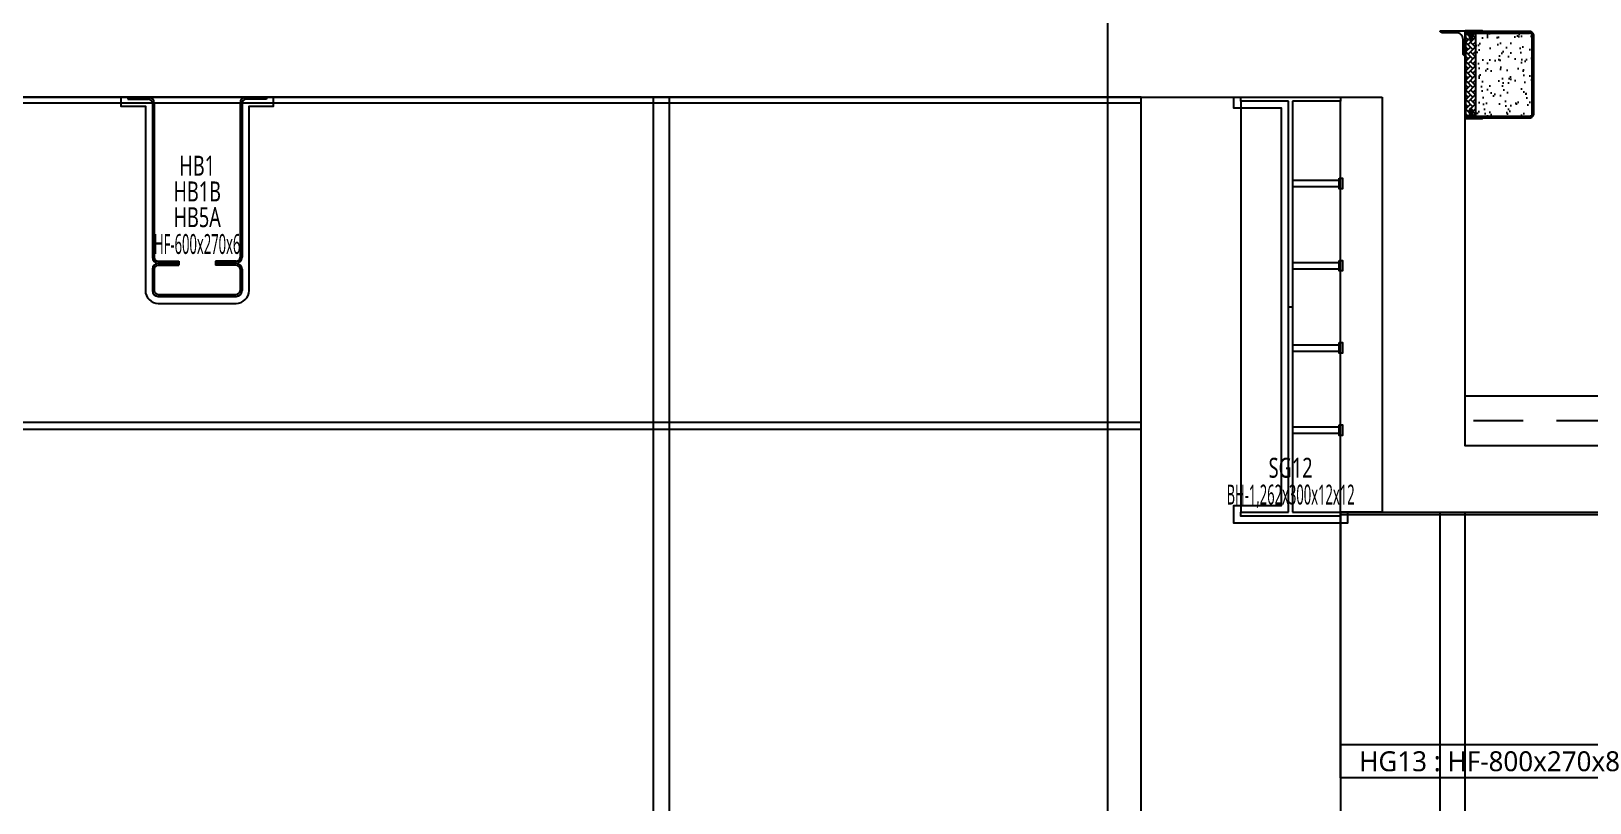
# Model space of a CAD drawing. Header units: millimetres. Extents: x 35054840 to 35483341, y -1288013 to -991013.
# Drawn here: x 35306497 to 35311187, y -1189618 to -1187294 of the extents above; entities that cross this region are included whole.
import ezdxf
from ezdxf.enums import TextEntityAlignment as Align

# ---------------------------------------------------------------- set-up
doc = ezdxf.new("R2010")
doc.units = ezdxf.units.MM
doc.header["$LTSCALE"] = 1000
doc.header["$MEASUREMENT"] = 0
doc.header["$PDSIZE"] = -10
doc.linetypes.add('HID', pattern=[2.5, 1.5, -1])
doc.layers.get('0').update_dxf_attribs({"linetype": 'CONTINUOUS'})
doc.layers.get('Defpoints').update_dxf_attribs({"color": 161, "linetype": 'CONTINUOUS'})
for name, color, linetype in [('8', 8, 'CONTINUOUS'), ('BOLT', 8, 'CONTINUOUS'), ('cen', 1, 'CONTINUOUS'), ('con', 2, 'CONTINUOUS'), ('dockseal', 50, 'CONTINUOUS'), ('ELE5', 254, 'CONTINUOUS'), ('ELE6', 8, 'CONTINUOUS'), ('FIN', 9, 'CONTINUOUS'), ('FIN(내화피복)', 8, 'CONTINUOUS'), ('FIN(패널-T75 글라스울)', 6, 'CONTINUOUS'), ('HF', 3, 'CONTINUOUS'), ('S-SBEAM-HF', 4, 'CONTINUOUS'), ('S-SGIRDER-HF', 3, 'CONTINUOUS'), ('SECTION$0$AA-WAXS-FRAM', 4, 'CONTINUOUS'), ('STEEL', 5, 'CONTINUOUS'), ('STUD', 6, 'CONTINUOUS'), ('wire-meshes', 1, 'CONTINUOUS')]:
    doc.layers.add(name, color=color, linetype=linetype)
doc.styles.add('TE', font='malgun_0.ttf')

# ---------------------------------------------------------------- blocks, each defined once
blk = doc.blocks.new('sdfsgdfdfg')
at = {"layer": 'cen', "ltscale": 0.1}
blk.add_line((34667649.3, -327808.7), (34667649.3, -240915.8), dxfattribs=at)
blk = doc.blocks.new('종단면도_4~5층')
at = {"layer": 'con', "ltscale": 0.1}
for points in [[(34812036.3, -1196693), (34812036.3, -1197493), (34890561.3, -1197493), (34890561.3, -1198743), (34917686.3, -1198743)], [(34917986.3, -1199593), (34917986.3, -1196993), (34917686.3, -1196993), (34917686.3, -1198543), (34890811.3, -1198543), (34890811.3, -1197293)]]:
    blk.add_lwpolyline(points, dxfattribs=at)
at = {"layer": 'FIN', "ltscale": 0.5}
blk.add_lwpolyline([(34917686.3, -1198493), (34917486.3, -1198493), (34917486.3, -1198393), (34890811.3, -1198393)], dxfattribs=at)
at = {"layer": 'wire-meshes', "linetype": 'HID', "ltscale": 0.1}
blk.add_lwpolyline([(34917486.3, -1198468), (34890811.3, -1198468)], dxfattribs=at)
blk = doc.blocks.new('*U187')
at = {"layer": 'ELE6', "ltscale": 0.1}
for p, q in [((9975, 792), (0, 792)), ((9975, 100), (0, 100))]:
    blk.add_line(p, q, dxfattribs=at)
blk.add_lwpolyline([(9975, 0), (0, 0), (0, 800), (9975, 800)], close=True, dxfattribs=at)
at = {"layer": 'Defpoints', "style": 'TE'}
blk.add_text('HG13 : HF-800x270x8', height=60, dxfattribs=at).set_placement((448.7, 50.3), align=Align.MIDDLE_CENTER)
blk = doc.blocks.new('*U191')
at = {"layer": 'ELE6', "ltscale": 0.1}
for p, q in [((16275, -18), (0, -18)), ((16275, -980), (0, -980))]:
    blk.add_line(p, q, dxfattribs=at)
blk.add_lwpolyline([(0, -1000), (16275, -1000), (16275, 0), (0, 0)], close=True, dxfattribs=at)
blk = doc.blocks.new('HF')
at = {"layer": 'Defpoints'}
blk.add_point((0, 0), dxfattribs=at)
at = {"layer": 'HF', "color": 0, "linetype": 'ByBlock'}
for p, q in [((-209, 0), (-147, 0)), ((-209, 0), (-209, -6)), ((209, 0), (147, 0)), ((209, 0), (209, -6)), ((-209, -6), (-147, -6)), ((-135, -18), (-135, -482)), ((-129, -18), (-129, -482)), ((129, -18), (129, -482)), ((135, -18), (135, -482)), ((209, -6), (147, -6)), ((-117, -494), (-55, -494)), ((-117, -500), (-55, -500)), ((-117, -506), (-55, -506)), ((-55, -494), (-55, -500)), ((-55, -500), (-55, -506)), ((117, -494), (55, -494)), ((55, -494), (55, -500)), ((117, -500), (55, -500)), ((55, -500), (55, -506)), ((117, -506), (55, -506)), ((-135, -518), (-135, -582)), ((-129, -518), (-129, -582)), ((129, -518), (129, -582)), ((135, -518), (135, -582)), ((-117, -594), (117, -594)), ((-117, -600), (117, -600))]:
    blk.add_line(p, q, dxfattribs=at)
for centre, radius, start, end in [((-147, -18), 18, 0, 90), ((-147, -18), 12, 0, 90), ((147, -18), 18, 90, 180), ((147, -18), 12, 90, 180), ((-117, -482), 18, 180, 270), ((-117, -518), 18, 90, 180), ((-117, -482), 12, 180, 270), ((-117, -518), 12, 90, 180), ((117, -482), 12, 270, 360), ((117, -482), 18, 270, 360), ((117, -518), 18, 0, 90), ((117, -518), 12, 0, 90), ((-117, -582), 18, 180, 270), ((-117, -582), 12, 180, 270), ((117, -582), 12, 270, 360), ((117, -582), 18, 270, 360)]:
    blk.add_arc(centre, radius, start, end, dxfattribs=at)
blk = doc.blocks.new('HB1')
at = {"layer": 'S-SBEAM-HF'}
blk.add_blockref('HF', (0, 0), dxfattribs=at)
at = {"layer": 'Defpoints', "style": 'TE'}
for s, width, p in [('HB1', 0.7, (0, -206.2)), ('HB1B', 0.7, (0, -283.7)), ('HB5A', 0.7, (0, -361.2)), ('HF-600x270x6', 0.5, (0, -442))]:
    blk.add_text(s, height=60, dxfattribs=dict(at, width=width)).set_placement(p, align=Align.MIDDLE_CENTER)
blk = doc.blocks.new('*U233')
at = {"layer": 'Defpoints'}
for p, q in [((-150, 619), (-150, -619)), ((150, -619), (150, 619)), ((-6, 0), (6, 0))]:
    blk.add_line(p, q, dxfattribs=at)
at = {"layer": 'STEEL', "color": 0, "linetype": 'ByBlock', "ltscale": 0.5}
for p, q in [((-6, 619), (-150, 619)), ((-6, -619), (-6, 619)), ((150, 619), (6, 619)), ((6, 619), (6, -619)), ((-150, -619), (-6, -619)), ((6, -619), (150, -619))]:
    blk.add_line(p, q, dxfattribs=at)
for points in [[(-150, 619), (-150, 631), (150, 631), (150, 619)], [(150, -619), (150, -631), (-150, -631), (-150, -619)]]:
    blk.add_lwpolyline(points, dxfattribs=at)
blk = doc.blocks.new('SG12')
at = {"layer": 'S-SGIRDER-HF', "ltscale": 0.1}
blk.add_blockref('*U233', (0, -631), dxfattribs=at)
at = {"layer": 'Defpoints', "style": 'TE'}
for s, width, p in [('SG12', 0.7, (0, -1115.8)), ('BH-1,262x300x12x12', 0.5, (0, -1196.6))]:
    blk.add_text(s, height=60, dxfattribs=dict(at, width=width)).set_placement(p, align=Align.MIDDLE_CENTER)
blk = doc.blocks.new('지상34층 OH도어 단면')
at = {"layer": '8', "ltscale": 10000}
blk.add_lwpolyline([(-2443.5, 6750.5), (-2393.5, 6750.5), (-2393.5, 9800), (-2443.5, 9800)], close=True, dxfattribs=at)
at = {"layer": 'FIN(패널-T75 글라스울)'}
for p, q in [((-75, 4000.5), (-75, 8550)), ((0, 4000.5), (0, 8550))]:
    blk.add_line(p, q, dxfattribs=at)
blk = doc.blocks.new('지상5층 OH도어 단면')
at = {"ltscale": 0.002}
h = blk.add_hatch(dxfattribs=at)
h.set_pattern_fill('AR-HBONE', color=256, scale=0.1, angle=-90, style=0)
h.set_pattern_definition([(315, (15612254.65, 22574487.713), (14.3684097937, -4e-15), [30.48, -10.16]), (45, (15612261.834, 22574480.529), (14.3684097937, -4e-15), [30.48, -10.16])])
h.paths.add_polyline_path([(2, -257), (32, -257), (32, -7), (2, -7)])
h = blk.add_hatch(dxfattribs=at)
h.set_pattern_fill('AR-SAND', color=256, angle=-90, style=0)
h.set_pattern_definition([(307.5, (-56725374.73, 52142727.736), (48.941323733, 1.600031296), [0, -38.608, 0, -43.18, 0, -41.275]), (277.5, (-56725374.73, 52142727.736), (71.682510057, -44.952328314), [0, -20.828, 0, -34.798, 0, -13.335]), (237.5, (-56725374.73, 52142758.98), (0.143718468, -79.099237024), [0, -12.7, 0, -45.72, 0, -59.69]), (227.5, (-56725374.73, 52142758.98), (22.292932326, -76.35564525), [0, -6.35, 0, -29.972, 0, -34.29])])
h.paths.add_polyline_path([(193.7, -7, -0.414214), (202, -15.3), (202, -248.7, -0.414214), (193.7, -257), (32, -257), (32, -7)])
at = {"color": 0, "ltscale": 0.002}
for p, q in [((2, -2), (2, -7)), ((2, -2, -37.9), (2, -7, -37.9)), ((2, -2, 0), (2, -7, 0)), ((2, -257), (2, -262))]:
    blk.add_line(p, q, dxfattribs=at)
at = {"ltscale": 0.002}
blk.add_lwpolyline([(52, -2), (52, 0), (0, 0), (0, -264), (52, -264), (52, -262), (2, -262), (2, -2)], close=True, dxfattribs=at)
at = {"color": 2}
blk.add_lwpolyline([(32, -257), (2, -257), (2, -7), (32, -7)], dxfattribs=at)
at = {"layer": 'BOLT', "color": 10}
for p, q in [((21.8, -8), (13.5, -4.6)), ((21.8, -8), (13.5, -4.6)), ((21.8, -9.9), (13.5, -6.4)), ((21.8, -9.9), (13.5, -6.4)), ((21.8, -11.7), (13.5, -8.3)), ((21.8, -11.7), (13.5, -8.3)), ((21.8, -13.5), (13.5, -10.1)), ((21.8, -13.5), (13.5, -10.1)), ((21.8, -15.4), (13.5, -11.9)), ((21.8, -15.4), (13.5, -11.9)), ((21.8, -17.2), (13.5, -13.8)), ((21.8, -17.2), (13.5, -13.8)), ((21.8, -19), (13.5, -15.6)), ((21.8, -19), (13.5, -15.6)), ((21.8, -20.9), (13.5, -17.4)), ((21.8, -20.9), (13.5, -17.4)), ((21.8, -22.7), (13.5, -19.3)), ((21.8, -22.7), (13.5, -19.3)), ((16.6, -22.4), (13.5, -21.1)), ((16.6, -22.4), (13.5, -21.1)), ((21.8, -6.2), (15.9, -3.8)), ((21.8, -241.3), (13.5, -244.7)), ((21.8, -241.3), (13.5, -244.7)), ((16.6, -241.6), (13.5, -242.9)), ((16.6, -241.6), (13.5, -242.9)), ((21.8, -243.1), (13.5, -246.6)), ((21.8, -243.1), (13.5, -246.6)), ((21.8, -245), (13.5, -248.4)), ((21.8, -245), (13.5, -248.4)), ((21.8, -246.8), (13.5, -250.2)), ((21.8, -246.8), (13.5, -250.2)), ((21.8, -248.6), (13.5, -252.1)), ((21.8, -248.6), (13.5, -252.1)), ((21.8, -250.5), (13.5, -253.9)), ((21.8, -250.5), (13.5, -253.9)), ((21.8, -252.3), (13.5, -255.7)), ((21.8, -252.3), (13.5, -255.7)), ((21.8, -254.1), (13.5, -257.6)), ((21.8, -254.1), (13.5, -257.6)), ((21.8, -256), (13.5, -259.4)), ((21.8, -256), (13.5, -259.4)), ((21.8, -257.8), (15.9, -260.2))]:
    blk.add_line(p, q, dxfattribs=at)
at = {"layer": 'BOLT'}
for p, q in [((14.5, -6.4), (14.5, -5.4)), ((14.5, -8.3), (14.5, -7.3)), ((14.5, -10.1), (14.5, -9.1)), ((14.5, -11.9), (14.5, -10.9)), ((14.5, -13.8), (14.5, -12.8)), ((14.5, -15.6), (14.5, -14.6)), ((14.5, -17.4), (14.5, -16.4)), ((14.5, -19.3), (14.5, -18.3)), ((14.5, -21.1), (14.5, -20.1)), ((14.5, -26.2), (14.5, -21.9)), ((20.8, -5.4), (20.8, -3.8)), ((20.8, -7.2), (20.8, -6.2)), ((20.8, -9.1), (20.8, -8)), ((20.8, -10.9), (20.8, -9.9)), ((20.8, -12.7), (20.8, -11.7)), ((20.8, -14.6), (20.8, -13.5)), ((20.8, -16.4), (20.8, -15.4)), ((20.8, -18.2), (20.8, -17.2)), ((20.8, -20.1), (20.8, -19)), ((20.8, -21.9), (20.8, -20.9)), ((20.8, -26.2), (20.8, -22.7)), ((22.9, -264), (12.4, -264)), ((14.5, -237.8), (14.5, -242.1)), ((14.5, -242.9), (14.5, -243.9)), ((14.5, -244.7), (14.5, -245.7)), ((14.5, -246.6), (14.5, -247.6)), ((14.5, -248.4), (14.5, -249.4)), ((14.5, -250.2), (14.5, -251.2)), ((14.5, -252.1), (14.5, -253.1)), ((14.5, -253.9), (14.5, -254.9)), ((14.5, -255.7), (14.5, -256.7)), ((14.5, -257.6), (14.5, -258.6)), ((14.5, -259.4), (14.5, -260.2)), ((20.8, -237.8), (20.8, -241.3)), ((20.8, -242.1), (20.8, -243.1)), ((20.8, -243.9), (20.8, -245)), ((20.8, -245.8), (20.8, -246.8)), ((20.8, -247.6), (20.8, -248.6)), ((20.8, -249.4), (20.8, -250.5)), ((20.8, -251.3), (20.8, -252.3)), ((20.8, -253.1), (20.8, -254.1)), ((20.8, -254.9), (20.8, -256)), ((20.8, -256.8), (20.8, -257.8)), ((20.8, -258.6), (20.8, -260.2))]:
    blk.add_line(p, q, dxfattribs=at)
for points in [[(13.5, -4.6), (14.5, -5.4), (20.8, -8), (21.8, -8), (20.8, -7.2), (14.5, -4.6)], [(13.5, -6.4), (14.5, -7.3), (20.8, -9.9), (21.8, -9.9), (20.8, -9.1), (14.5, -6.4)], [(13.5, -8.3), (14.5, -9.1), (20.8, -11.7), (21.8, -11.7), (20.8, -10.9), (14.5, -8.3)], [(13.5, -10.1), (14.5, -10.9), (20.8, -13.5), (21.8, -13.5), (20.8, -12.7), (14.5, -10.1)], [(13.5, -11.9), (14.5, -12.8), (20.8, -15.4), (21.8, -15.4), (20.8, -14.6), (14.5, -11.9)], [(13.5, -13.8), (14.5, -14.6), (20.8, -17.2), (21.8, -17.2), (20.8, -16.4), (14.5, -13.8)], [(13.5, -15.6), (14.5, -16.4), (20.8, -19), (21.8, -19), (20.8, -18.2), (14.5, -15.6)], [(13.5, -17.4), (14.5, -18.3), (20.8, -20.9), (21.8, -20.9), (20.8, -20.1), (14.5, -17.4)], [(13.5, -19.3), (14.5, -20.1), (20.8, -22.7), (21.8, -22.7), (20.8, -21.9), (14.5, -19.3)], [(13.5, -21.1), (14.5, -21.9), (15.6, -22.4), (16.6, -22.4), (15.6, -21.5), (14.5, -21.1)], [(8.7, -261), (26.7, -261), (26.7, -260.2), (8.7, -260.2)], [(13.4, -264), (22, -264), (26.7, -261), (8.7, -261)], [(13.5, -244.7), (14.5, -243.9), (20.8, -241.3), (21.8, -241.3), (20.8, -242.1), (14.5, -244.7)], [(13.5, -242.9), (14.5, -242.1), (15.6, -241.6), (16.6, -241.6), (15.6, -242.5), (14.5, -242.9)], [(13.5, -246.6), (14.5, -245.7), (20.8, -243.1), (21.8, -243.1), (20.8, -243.9), (14.5, -246.6)], [(13.5, -248.4), (14.5, -247.6), (20.8, -245), (21.8, -245), (20.8, -245.8), (14.5, -248.4)], [(13.5, -250.2), (14.5, -249.4), (20.8, -246.8), (21.8, -246.8), (20.8, -247.6), (14.5, -250.2)], [(13.5, -252.1), (14.5, -251.2), (20.8, -248.6), (21.8, -248.6), (20.8, -249.4), (14.5, -252.1)], [(13.5, -253.9), (14.5, -253.1), (20.8, -250.5), (21.8, -250.5), (20.8, -251.3), (14.5, -253.9)], [(13.5, -255.7), (14.5, -254.9), (20.8, -252.3), (21.8, -252.3), (20.8, -253.1), (14.5, -255.7)], [(13.5, -257.6), (14.5, -256.7), (20.8, -254.1), (21.8, -254.1), (20.8, -254.9), (14.5, -257.6)], [(13.5, -259.4), (14.5, -258.6), (20.8, -256), (21.8, -256), (20.8, -256.8), (14.5, -259.4)]]:
    blk.add_lwpolyline(points, close=True, dxfattribs=at)
for points in [[(14.5, -6), (13.5, -6.4), (14.5, -5.6)], [(14.5, -7.9), (13.5, -8.3), (14.5, -7.5)], [(14.5, -9.7), (13.5, -10.1), (14.5, -9.3)], [(14.5, -11.5), (13.5, -11.9), (14.5, -11.1)], [(14.5, -13.4), (13.5, -13.8), (14.5, -13)], [(14.5, -15.2), (13.5, -15.6), (14.5, -14.8)], [(14.5, -17), (13.5, -17.4), (14.5, -16.6)], [(14.5, -18.9), (13.5, -19.3), (14.5, -18.5)], [(14.5, -20.7), (13.5, -21.1), (14.5, -20.3)], [(20.8, -24.1), (16.6, -22.3), (14.5, -23.5), (17, -26), (17.7, -31)], [(14.5, -26.2), (17.7, -31), (20.8, -26.2)], [(15.1, -3.8), (20.8, -6.2), (21.8, -6.2), (20.8, -5.4), (17, -3.8)], [(20.8, -6.6), (21.8, -6.2), (20.8, -7)], [(20.8, -8.4), (21.8, -8), (20.8, -8.8)], [(20.8, -8.4), (21.8, -8), (20.8, -8.8)], [(20.8, -10.3), (21.8, -9.9), (20.8, -10.7)], [(20.8, -10.3), (21.8, -9.9), (20.8, -10.7)], [(20.8, -12.1), (21.8, -11.7), (20.8, -12.5)], [(20.8, -12.1), (21.8, -11.7), (20.8, -12.5)], [(20.8, -13.9), (21.8, -13.5), (20.8, -14.3)], [(20.8, -13.9), (21.8, -13.5), (20.8, -14.3)], [(20.8, -15.8), (21.8, -15.4), (20.8, -16.2)], [(20.8, -15.8), (21.8, -15.4), (20.8, -16.2)], [(20.8, -17.6), (21.8, -17.2), (20.8, -18)], [(20.8, -17.6), (21.8, -17.2), (20.8, -18)], [(20.8, -19.4), (21.8, -19), (20.8, -19.8)], [(20.8, -19.4), (21.8, -19), (20.8, -19.8)], [(20.8, -21.3), (21.8, -20.9), (20.8, -21.7)], [(20.8, -21.3), (21.8, -20.9), (20.8, -21.7)], [(20.8, -23.1), (21.8, -22.7), (20.8, -23.5)], [(20.8, -23.1), (21.8, -22.7), (20.8, -23.5)], [(20.8, -239.9), (16.6, -241.7), (14.5, -240.5), (17, -238), (17.7, -233)], [(14.5, -237.8), (17.7, -233), (20.8, -237.8)], [(14.5, -243.3), (13.5, -242.9), (14.5, -243.7)], [(14.5, -245.1), (13.5, -244.7), (14.5, -245.5)], [(14.5, -247), (13.5, -246.6), (14.5, -247.4)], [(14.5, -248.8), (13.5, -248.4), (14.5, -249.2)], [(14.5, -250.6), (13.5, -250.2), (14.5, -251)], [(14.5, -252.5), (13.5, -252.1), (14.5, -252.9)], [(14.5, -254.3), (13.5, -253.9), (14.5, -254.7)], [(14.5, -256.1), (13.5, -255.7), (14.5, -256.5)], [(14.5, -258), (13.5, -257.6), (14.5, -258.4)], [(14.5, -259.8), (13.5, -259.4), (14.5, -260.2)], [(15.1, -260.2), (20.8, -257.8), (21.8, -257.8), (20.8, -258.6), (17, -260.2)], [(20.8, -240.9), (21.8, -241.3), (20.8, -240.5)], [(20.8, -240.9), (21.8, -241.3), (20.8, -240.5)], [(20.8, -242.7), (21.8, -243.1), (20.8, -242.3)], [(20.8, -242.7), (21.8, -243.1), (20.8, -242.3)], [(20.8, -244.6), (21.8, -245), (20.8, -244.2)], [(20.8, -244.6), (21.8, -245), (20.8, -244.2)], [(20.8, -246.4), (21.8, -246.8), (20.8, -246)], [(20.8, -246.4), (21.8, -246.8), (20.8, -246)], [(20.8, -248.2), (21.8, -248.6), (20.8, -247.8)], [(20.8, -248.2), (21.8, -248.6), (20.8, -247.8)], [(20.8, -250.1), (21.8, -250.5), (20.8, -249.7)], [(20.8, -250.1), (21.8, -250.5), (20.8, -249.7)], [(20.8, -251.9), (21.8, -252.3), (20.8, -251.5)], [(20.8, -251.9), (21.8, -252.3), (20.8, -251.5)], [(20.8, -253.7), (21.8, -254.1), (20.8, -253.3)], [(20.8, -253.7), (21.8, -254.1), (20.8, -253.3)], [(20.8, -255.6), (21.8, -256), (20.8, -255.2)], [(20.8, -255.6), (21.8, -256), (20.8, -255.2)], [(20.8, -257.4), (21.8, -257.8), (20.8, -257)]]:
    blk.add_lwpolyline(points, dxfattribs=at)
at = {"layer": 'dockseal'}
for p, q in [((2, -7), (193.7, -7)), ((32, -257), (32, -7)), ((202, -248.7), (202, -15.3)), ((2, -257), (193.7, -257))]:
    blk.add_line(p, q, dxfattribs=at)
at = {"layer": 'dockseal', "color": 0}
for points in [[(2, -262), (193.7, -262, 0.414214), (207, -248.7), (207, -15.3, 0.414214), (193.7, -2), (2, -2)], [(2, -257), (193.7, -257, 0.414214), (202, -248.7), (202, -15.3, 0.414214), (193.7, -7), (2, -7)]]:
    blk.add_lwpolyline(points, format="xyb", dxfattribs=at)
at = {"layer": 'dockseal'}
for centre, start, end in [((193.7, -15.3), 0, 90), ((193.7, -248.7), 270, 0)]:
    blk.add_arc(centre, 8.33, start, end, dxfattribs=at)
at = {"layer": 'SECTION$0$AA-WAXS-FRAM'}
blk.add_lwpolyline([(-75, 0), (0, 0), (0, -75), (0, -75, -0.414214), (-6, -69), (-6, -26, 0.414214), (-26, -6), (-69, -6, -0.414214), (-75, 0)], format="xyb", close=True, dxfattribs=at)
blk.add_lwpolyline([(-75, 0), (0, 0), (0, -75), (0, -75, -0.414214), (-6, -69), (-6, -26, 0.414214), (-26, -6), (-69, -6, -0.414214), (-75, 0)], format="xyb", close=True, dxfattribs=at)
blk = doc.blocks.new('*U297')
at = {"layer": 'STUD', "color": 0, "linetype": 'ByBlock'}
for p, q in [((0, 9.5), (-140, 9.5)), ((0, -9.5), (-140, -9.5))]:
    blk.add_line(p, q, dxfattribs=at)
blk.add_lwpolyline([(-140, -16), (-150, -16), (-150, 16), (-140, 16)], close=True, dxfattribs=at)

msp = doc.modelspace()

# ---------------------------------------------------------------- linework, layer by layer
at = {"layer": 'con', "ltscale": 0.1}
msp.add_line((35310561.3, -1188743, 1), (35310436.3, -1188743, 1), dxfattribs=at)
at = {"layer": 'ELE5', "ltscale": 0.1, "elevation": 1}
msp.add_lwpolyline([(35309836.3, -1197293), (35309836.3, -1187493)], dxfattribs=at)
at = {"layer": 'ELE5', "ltscale": 1000, "elevation": 1}
msp.add_lwpolyline([(35310436.3, -1188743), (35310436.3, -1193217.5)], dxfattribs=at)
at = {"layer": 'FIN(내화피복)', "ltscale": 10000, "elevation": 1}
msp.add_lwpolyline([(35306766.3, -1187493), (35306766.3, -1187520), (35306840.3, -1187520), (35306840.3, -1188075, 0.414214), (35306879.3, -1188114), (35307113.3, -1188114, 0.414214), (35307152.3, -1188075), (35307152.3, -1187520), (35307226.3, -1187520), (35307226.3, -1187493)], format="xyb", dxfattribs=at)
msp.add_lwpolyline([(35310457.3, -1188743), (35310457.3, -1188776), (35310115.3, -1188776), (35310115.3, -1188722), (35310259.3, -1188722), (35310259.3, -1187526), (35310115.3, -1187526), (35310115.3, -1187493)], dxfattribs=at)

# ---------------------------------------------------------------- block references
for name, p in [('sdfsgdfdfg', (642087, -926584.2, 1)), ('지상5층 OH도어 단면', (35310811.3, -1187293, 1)), ('지상34층 OH도어 단면', (35310811.3, -1197293, 1))]:
    msp.add_blockref(name, p)
at = {"ltscale": 0.1}
msp.add_blockref('종단면도_4~5층', (420000, 10000, 1), dxfattribs=at)
at = {"layer": 'ELE6'}
for name, p in [('*U191', (35293561.3, -1187493, 1)), ('*U187', (35310436.3, -1189543, 1))]:
    msp.add_blockref(name, p, dxfattribs=at)
at = {"layer": 'S-SBEAM-HF'}
msp.add_blockref('HB1', (35306996.3, -1187493, 1), dxfattribs=at)
at = {"layer": 'S-SGIRDER-HF', "ltscale": 0.1}
msp.add_blockref('SG12', (35310286.3, -1187493, 1), dxfattribs=at)
at = {"layer": 'STUD', "color": 8, "rotation": 180}
for p in [(35310292.3, -1187752.6, 1), (35310292.3, -1188000.2, 1), (35310292.3, -1188247.8, 1), (35310292.3, -1188495.4, 1)]:
    msp.add_blockref('*U297', p, dxfattribs=at)

doc.saveas('drawing.dxf')
